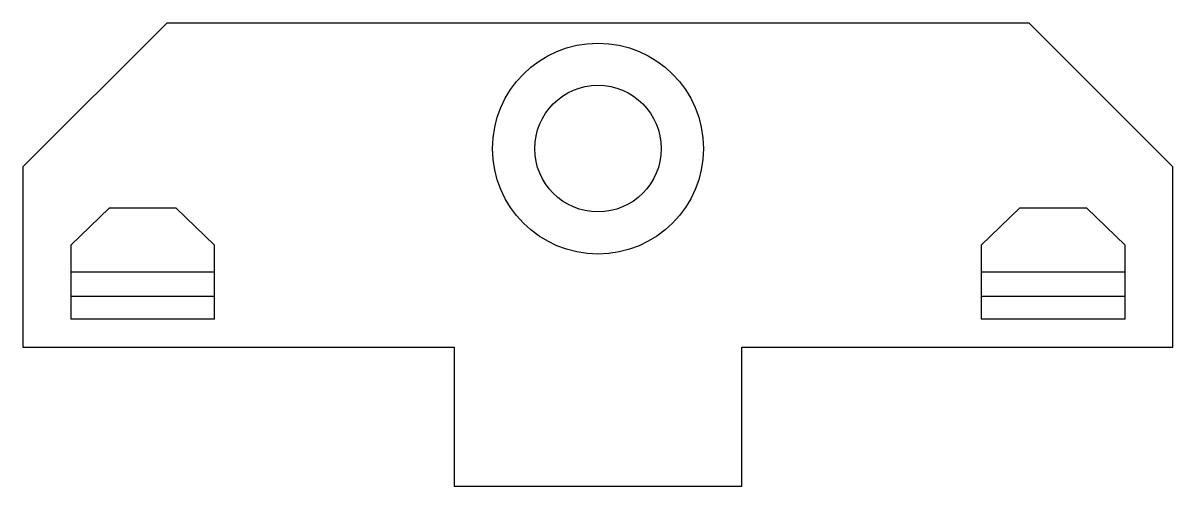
# Paper-space layout 'Hoja1(2)' of a CAD drawing. Header units: millimetres. Extents: x 165 to 285, y 139 to 187.
import ezdxf

# ---------------------------------------------------------------- set-up
doc = ezdxf.new("R2010")
doc.units = ezdxf.units.MM

psp = doc.layouts.new('Hoja1(2)')

# ---------------------------------------------------------------- linework, layer by layer
at = {"color": 7, "linetype": 'Continuous', "lineweight": 25}
for p, q in [((179.97, 187.29), (164.97, 172.29)), ((269.97, 187.29), (179.97, 187.29)), ((284.97, 172.29), (269.97, 187.29)), ((164.97, 172.29), (164.97, 153.48)), ((284.97, 153.48), (284.97, 172.29)), ((169.97, 164.11), (173.97, 167.97)), ((180.97, 167.97), (173.97, 167.97)), ((180.97, 167.97), (184.97, 164.11)), ((264.97, 164.11), (268.97, 167.97)), ((275.97, 167.97), (268.97, 167.97)), ((275.97, 167.97), (279.97, 164.11)), ((169.97, 164.11), (169.97, 156.38)), ((184.97, 156.38), (184.97, 164.11)), ((264.97, 164.11), (264.97, 156.38)), ((279.97, 156.38), (279.97, 164.11)), ((184.97, 161.29), (169.97, 161.29)), ((279.97, 161.29), (264.97, 161.29)), ((169.97, 158.8), (184.97, 158.8)), ((264.97, 158.8), (279.97, 158.8)), ((184.97, 156.38), (169.97, 156.38)), ((279.97, 156.38), (264.97, 156.38)), ((164.97, 153.48), (209.97, 153.48)), ((209.97, 153.48), (209.97, 138.99)), ((239.97, 153.48), (284.97, 153.48)), ((239.97, 138.99), (239.97, 153.48)), ((209.97, 138.99), (239.97, 138.99))]:
    psp.add_line(p, q, dxfattribs=at)
for radius in [11, 6.6]:
    psp.add_circle((224.97, 174.19), radius, dxfattribs=at)

doc.saveas('drawing.dxf')
